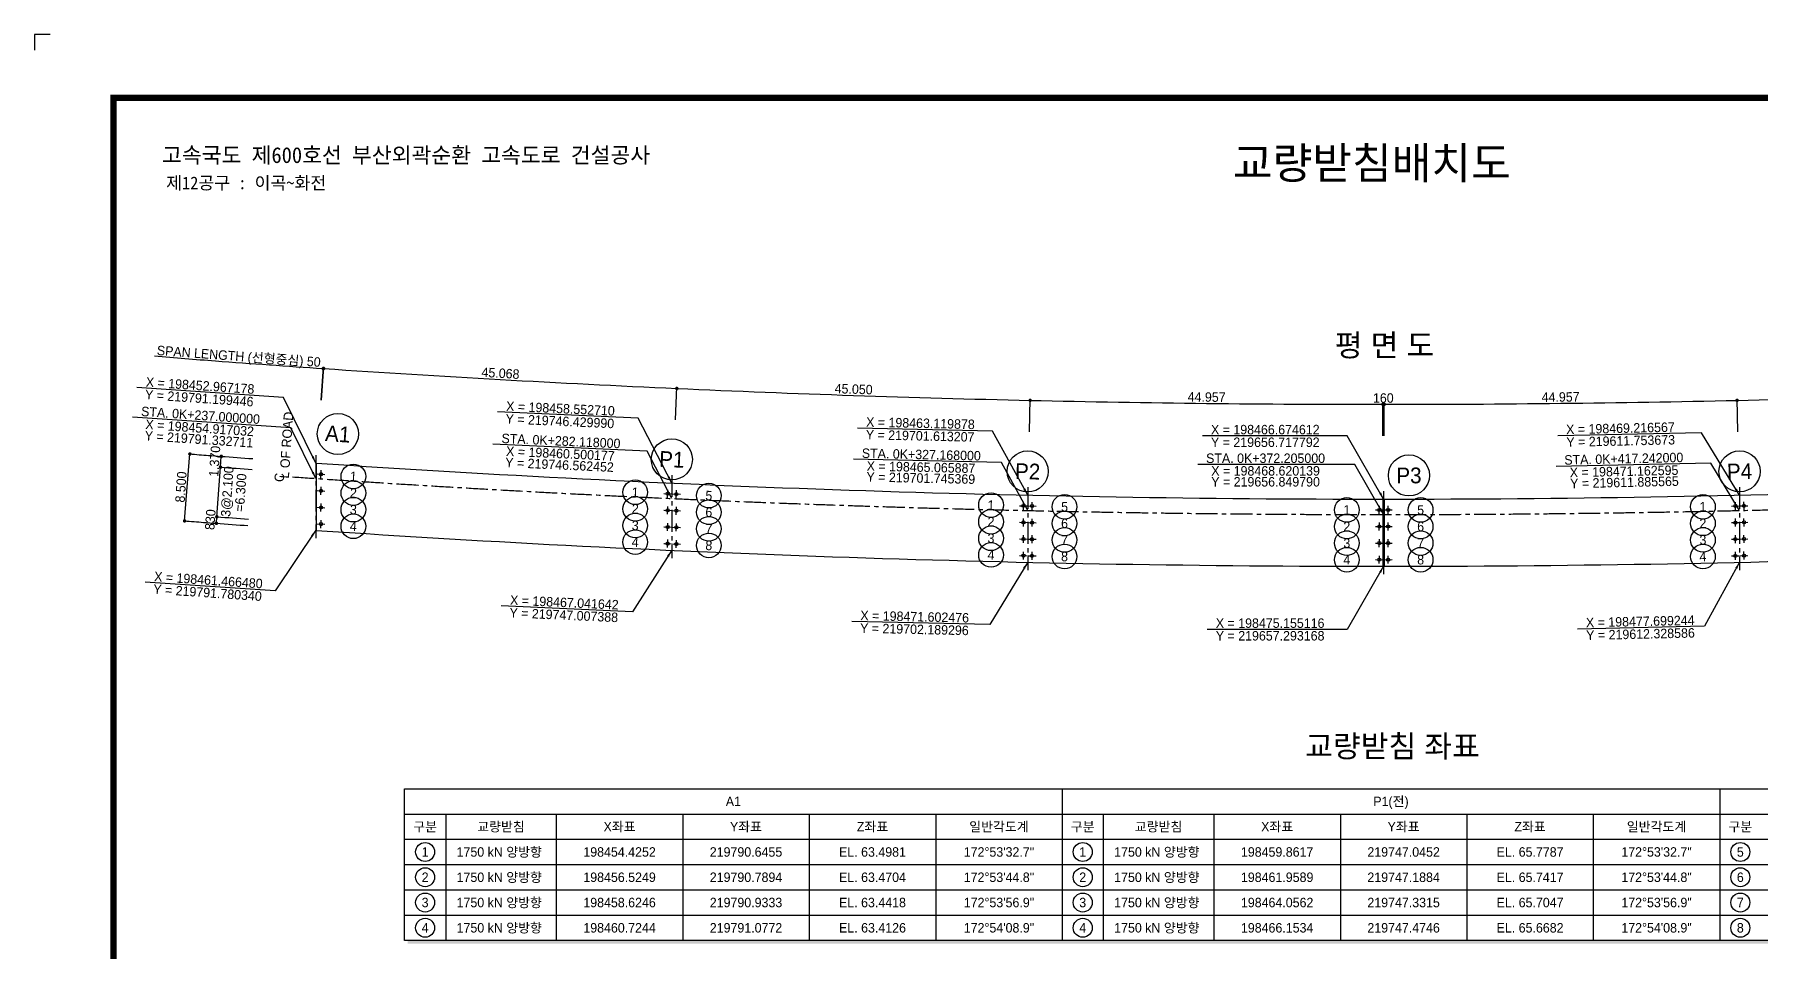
# Model space of a CAD drawing. Header units: feet. Extents: x 0 to 336400, y 0 to 237600.
# Drawn here: x 0 to 218373, y 121511 to 237600 of the extents above; entities that cross this region are included whole.
import ezdxf
from ezdxf.enums import TextEntityAlignment as Align

# ---------------------------------------------------------------- set-up
doc = ezdxf.new("R2010")
doc.units = ezdxf.units.FT
doc.header["$LTSCALE"] = 2200
doc.header["$MEASUREMENT"] = 0
doc.linetypes.add('A-CENTR01', pattern=[2, 1.25, -0.25, 0.25, -0.25])
for name, color, linetype in [('CS-CNTL', 1, 'A-CENTR01'), ('CS-CONC-MAJR', 4, 'CONTINUOUS'), ('CS-DIML', 1, 'CONTINUOUS'), ('CS-DIMT', 3, 'CONTINUOUS'), ('CS-LEAL', 1, 'CONTINUOUS'), ('CS-LEAT', 3, 'CONTINUOUS'), ('CS-SYMB', 3, 'CONTINUOUS'), ('CS-TABL-LIN1', 4, 'CONTINUOUS'), ('CS-TABL-LIN2', 1, 'CONTINUOUS'), ('CS-TABL-TEX2', 3, 'CONTINUOUS'), ('CS-TEXT', 3, 'CONTINUOUS'), ('CX-BORD', 3, 'CONTINUOUS'), ('CX-BORD-LIN1', 4, 'CONTINUOUS'), ('CX-BORD-LIN2', 3, 'CONTINUOUS'), ('CX-BORD-TEX2', 7, 'CONTINUOUS'), ('CX-BORD-TEX3', 6, 'CONTINUOUS'), ('CX-MISC', 2, 'CONTINUOUS'), ('CZ-TEX1', 6, 'CONTINUOUS')]:
    doc.layers.add(name, color=color, linetype=linetype)
doc.styles.add('A_STANDARD', font='')
doc.styles.add('TB_TEXT', font='')
doc.styles.add('TB_WBTXT', font='')
doc.styles.add('TB_WMTXT', font='')
doc.styles.get('A_STANDARD').set_extended_font_data('Dotum')
doc.styles.get('TB_TEXT').set_extended_font_data('DotumChe')
doc.styles.get('TB_WBTXT').set_extended_font_data('Dotum')
doc.styles.get('TB_WMTXT').set_extended_font_data('DotumChe')

# ---------------------------------------------------------------- blocks, each defined once
blk = doc.blocks.new('CXBLKA1')
at = {"layer": 'CX-BORD-LIN1', "const_width": 2}
blk.add_lwpolyline([(796, 0), (0, 0), (0, 554), (796, 554)], close=True, dxfattribs=at)
at = {"layer": 'CX-MISC'}
blk.add_lwpolyline([(-20, 574), (-25, 574), (-25, 569)], dxfattribs=at)
at = {"layer": 'CX-BORD-LIN1', "style": 'TB_TEXT'}
for tag, height, p in [('TR_RNUM5', 3, (285.11, 32.64)), ('TR_RDAT5', 3.5, (317.5, 33)), ('TR_DGN5', 3.5, (451.12, 33)), ('TR_CHK5', 3.5, (491.12, 33)), ('TR_APP5', 3.5, (531.12, 33)), ('TR_RNUM4', 3, (285.11, 26.64)), ('TR_RDAT4', 3.5, (317.5, 27)), ('TR_DGN4', 3.5, (451.12, 27)), ('TR_CHK4', 3.5, (491.12, 27)), ('TR_APP4', 3.5, (531.12, 27)), ('TR_RNUM3', 3, (285.11, 20.64)), ('TR_RDAT3', 3.5, (317.5, 21)), ('TR_DGN3', 3.5, (451.12, 21)), ('TR_CHK3', 3.5, (491.12, 21)), ('TR_APP3', 3.5, (531.12, 21)), ('TR_RDAT2', 3.5, (317.5, 15)), ('TR_DGN2', 3.5, (451.12, 15)), ('TR_CHK2', 3.5, (491.12, 15)), ('TR_APP2', 3.5, (531.12, 15)), ('TR_RNUM2', 3, (285.11, 14.64)), ('TR_RNUM1', 3, (285.11, 8.64)), ('TR_RDAT1', 3.5, (317.5, 9)), ('TR_DGN1', 3.5, (451.12, 9)), ('TR_CHK1', 3.5, (491.12, 9)), ('TR_APP1', 3.5, (531.12, 9))]:
    blk.add_attdef(tag, text='', height=height, dxfattribs=at).set_placement(p, align=Align.MIDDLE_CENTER)
for tag, p in [('TR_RCON5', (342.3, 33)), ('TR_RCON4', (342.3, 27)), ('TR_RCON3', (342.3, 21)), ('TR_RCON2', (342.3, 15)), ('TR_RCON1', (342.3, 9))]:
    blk.add_attdef(tag, text='', height=3.5, dxfattribs=at).set_placement(p, align=Align.MIDDLE_LEFT)
at = {"layer": 'CX-BORD-LIN2', "style": 'TB_TEXT'}
blk.add_attdef('TD_VERSION', text='', height=3, rotation=90, dxfattribs=at).set_placement((800.5, 48.01), align=Align.MIDDLE_CENTER)
at = {"layer": 'CX-BORD-TEX2', "style": 'TB_WMTXT'}
for tag, height, p in [('TB_CNAME', 5, (15.34, 531.83)), ('TB_CSCOP', 4, (16.63, 523.83))]:
    blk.add_attdef(tag, text='', height=height, dxfattribs=at).set_placement(p, align=Align.BOTTOM_LEFT)
at = {"layer": 'CX-BORD-TEX2', "style": 'TB_WBTXT'}
for tag, height, p in [('TB_MTITIL', 10, (398, 533.33)), ('TB_STITL', 7, (398, 518.33))]:
    blk.add_attdef(tag, text='', height=height, dxfattribs=at).set_placement(p, align=Align.MIDDLE_CENTER)
at = {"layer": 'CX-BORD-TEX3', "style": 'TB_TEXT'}
for tag, height, p in [('TD_LNDST', 4.5, (215, 31.5)), ('TD_DSECT', 4.5, (605.5, 31.5)), ('TD_DDIST', 4.5, (654.5, 31.5)), ('TD_DNAME_TOP', 4.5, (755, 27.96)), ('TD_CSECT', 4.5, (605.5, 22.5)), ('TD_CDIST', 4.5, (654.5, 22.5)), ('TD_DNAME_MAIN', 4.5, (755, 21.47)), ('TD_DNAME_BOT', 3, (755, 15.25)), ('TD_CCOMP', 4.5, (215, 13.59)), ('TD_HSCAL', 4.5, (620.88, 13.75)), ('TD_VSCAL', 4.5, (656.86, 13.75)), ('TD_FIELD', 4.5, (180, 5.13)), ('TD_CSTEP', 4.5, (250.74, 5.13)), ('TD_DWGCODE', 4.5, (637, 4.79)), ('TD_DWGNO', 4.5, (755, 5))]:
    blk.add_attdef(tag, text='', height=height, dxfattribs=at).set_placement(p, align=Align.MIDDLE_CENTER)
for tag, height, width, p in [('TD_DCOMP', 4.5, 0.95, (215, 22.59)), ('TD_CNAME', 5, 0.78, (65, 7.6))]:
    blk.add_attdef(tag, text='', height=height, dxfattribs=dict(at, width=width)).set_placement(p, align=Align.MIDDLE_CENTER)

msp = doc.modelspace()

# ---------------------------------------------------------------- linework, layer by layer
at = {"layer": 'CS-CNTL'}
for p, q in [((35591, 184352), (35586, 173829)), ((80636, 181810), (80634, 171300)), ((125659, 180288), (125658, 169785)), ((170692, 179781), (170692, 169281)), ((215725, 180291), (215726, 169788))]:
    msp.add_line(p, q, dxfattribs=at)
msp.add_arc((170632, 2176831), 2000000, 266.04387, 273.955271, dxfattribs=at)
msp.add_arc((170632, 2176831), 2000000, 266.04387, 273.955271, dxfattribs=at)
at = {"layer": 'CS-CONC-MAJR'}
for p, q in [((35640, 183347), (35636, 174828)), ((170612, 178781), (170612, 170281)), ((170772, 178781), (170772, 170281))]:
    msp.add_line(p, q, dxfattribs=at)
for radius, start, end in [(1998050, 266.126057, 269.999425), (1998050, 270.004013, 273.873092), (2006550, 266.142378, 269.999435), (2006550, 270.004003, 273.856736)]:
    msp.add_arc((170632, 2176831), radius, start, end, dxfattribs=at)
at = {"layer": 'CS-DIML'}
for p, q in [((22893, 196284), (22893, 196284)), ((36261, 191323), (36545, 195513)), ((36311, 191320), (36595, 195510)), ((81083, 188797), (81272, 192993)), ((125882, 187285), (125977, 191484)), ((170612, 186781), (170612, 190981)), ((170771, 186781), (170771, 190981)), ((215501, 187287), (215406, 191486)), ((18987, 176023), (19653, 184497)), ((18987, 176023), (19653, 184497)), ((22001, 184317), (22001, 184317)), ((22001, 184317), (22001, 184317)), ((23531, 182830), (23632, 184196)), ((23531, 182830), (23632, 184196)), ((23068, 176547), (23531, 182830)), ((23068, 176547), (23531, 182830)), ((21369, 175841), (21369, 175841)), ((21369, 175841), (21369, 175841)), ((23007, 175719), (23068, 176547)), ((23007, 175719), (23068, 176547))]:
    msp.add_line(p, q, dxfattribs=at)
at = {"layer": 'CS-DIML', "const_width": 220}
for points in [[(36422, 195306, 1), (36641, 195321, 1)], [(36471, 195303, 1), (36691, 195318, 1)], [(36471, 195303, 1), (36691, 195318, 1)], [(81153, 192786, 1), (81373, 192801, 1)], [(81153, 192786, 1), (81373, 192801, 1)], [(125863, 191276, 1), (126082, 191291, 1)], [(125863, 191276, 1), (126082, 191291, 1)], [(170502, 190774, 1), (170722, 190789, 1)], [(170502, 190774, 1), (170722, 190789, 1)], [(170661, 190774, 1), (170881, 190789, 1)], [(170661, 190774, 1), (170881, 190789, 1)], [(215301, 191279, 1), (215520, 191294, 1)], [(215301, 191279, 1), (215520, 191294, 1)], [(19543, 184490, 1), (19763, 184505, 1)], [(19543, 184490, 1), (19763, 184505, 1)], [(23522, 184189, 1), (23742, 184204, 1)], [(23522, 184189, 1), (23742, 184204, 1)], [(23422, 182823, 1), (23641, 182837, 1)], [(23422, 182823, 1), (23641, 182837, 1)], [(23422, 182823, 1), (23641, 182837, 1)], [(23422, 182823, 1), (23641, 182837, 1)], [(18877, 176016, 1), (19097, 176031, 1)], [(18877, 176016, 1), (19097, 176031, 1)], [(22897, 175712, 1), (23117, 175727, 1)], [(22897, 175712, 1), (23117, 175727, 1)], [(22958, 176540, 1), (23178, 176554, 1)], [(22958, 176540, 1), (23178, 176554, 1)], [(22958, 176540, 1), (23178, 176554, 1)], [(22958, 176540, 1), (23178, 176554, 1)]]:
    msp.add_lwpolyline(points, format="xyb", close=True, dxfattribs=at)
at = {"layer": 'CS-DIML'}
for centre, radius, start, end in [((66489, 780710), 586050, 264.977376, 265.733941), ((170632, 2176831), 1986050, 265.733941, 266.128381), ((170632, 2176831), 1986050, 266.128381, 266.129813), ((170632, 2176831), 1986050, 266.129813, 267.420916), ((170632, 2176831), 1986050, 267.420916, 268.711504), ((170632, 2176831), 1986050, 271.291934, 272.582521), ((170632, 2176831), 1986050, 268.711504, 269.999427), ((170632, 2176831), 1986050, 269.999427, 270.001719), ((170632, 2176831), 1986050, 270.001719, 270.004011), ((170632, 2176831), 1986050, 270.004011, 271.291934), ((66489, 780710), 598050, 265.508328, 265.733941), ((66489, 780710), 598050, 265.508328, 265.733941), ((170632, 2176831), 1998050, 265.733941, 265.780848), ((170632, 2176831), 1998050, 265.733941, 265.780848), ((170632, 2176831), 1998050, 265.780848, 265.89544), ((170632, 2176831), 1998050, 265.780848, 265.89544), ((170632, 2176831), 1999420, 265.780848, 265.89544), ((170632, 2176831), 1999420, 265.780848, 265.89544), ((66489, 780710), 606550, 265.508328, 265.733941), ((66489, 780710), 606550, 265.508328, 265.733941), ((170632, 2176831), 2006550, 265.733941, 265.780848), ((170632, 2176831), 2006550, 265.733941, 265.780848), ((170632, 2176831), 2006550, 265.780848, 265.89544), ((170632, 2176831), 2006550, 265.780848, 265.89544), ((170632, 2176831), 2005720, 265.780848, 265.89544), ((170632, 2176831), 2005720, 265.780848, 265.89544)]:
    msp.add_arc(centre, radius, start, end, dxfattribs=at)
at = {"layer": 'CS-LEAL'}
for p, q in [((31522, 191644), (12964, 192900)), ((35591, 183350), (31522, 191644)), ((32439, 187820), (12390, 189176)), ((35590, 181396), (32439, 187820)), ((76381, 189009), (58562, 189812)), ((80635, 180809), (76381, 189009)), ((77523, 184856), (58002, 185736)), ((121221, 187389), (104119, 187774)), ((125659, 179288), (121221, 187389)), ((166073, 186781), (147766, 186781)), ((170692, 178781), (166073, 186781)), ((210927, 187184), (192721, 186774)), ((215725, 179290), (210927, 187184)), ((80635, 178857), (77523, 184856)), ((122337, 183402), (103604, 183823)), ((125659, 177337), (122337, 183402)), ((167039, 183158), (147175, 183158)), ((170692, 176831), (167039, 183158)), ((212071, 183351), (192515, 182910)), ((215725, 177340), (212071, 183351)), ((35587, 174831), (30438, 167161)), ((80634, 172301), (75660, 164517)), ((125658, 170785), (120861, 162891)), ((215726, 170788), (211288, 162686)), ((30438, 167161), (14013, 168273)), ((170692, 170281), (166073, 162281)), ((75660, 164517), (59055, 165265)), ((120861, 162891), (103392, 163284)), ((166073, 162281), (148381, 162281)), ((211288, 162686), (195224, 162324))]:
    msp.add_line(p, q, dxfattribs=at)
for points in [[(35591, 183350), (35335, 184205), (35591, 183350), (35071, 184076)], [(35590, 181396), (35334, 182250), (35590, 181396), (35070, 182121)], [(80635, 180809), (80360, 181658), (80635, 180809), (80100, 181523)], [(80635, 178857), (80360, 179706), (80635, 178857), (80100, 179571)], [(125659, 179288), (125365, 180130), (125659, 179288), (125107, 179989)], [(170692, 178781), (170379, 179617), (170692, 178781), (170125, 179470)], [(215725, 179290), (215393, 180118), (215725, 179290), (215142, 179966)], [(125659, 177337), (125364, 178179), (125659, 177337), (125107, 178038)], [(170692, 176831), (170379, 177667), (170692, 176831), (170125, 177520)], [(215725, 177340), (215393, 178168), (215725, 177340), (215143, 178016)], [(35587, 174831), (34974, 174182), (35587, 174831), (35218, 174019)], [(80634, 172301), (80037, 171638), (80634, 172301), (80284, 171480)], [(125658, 170785), (125076, 170110), (125658, 170785), (125327, 169957)], [(215726, 170788), (215174, 170087), (215726, 170788), (215432, 169946)], [(170692, 170281), (170125, 169593), (170692, 170281), (170379, 169446)]]:
    msp.add_solid(points, dxfattribs=at)
at = {"layer": 'CS-SYMB'}
for p, q in [((35743, 181961), (36741, 181905)), ((36214, 181434), (36270, 182432)), ((35741, 179856), (36740, 179800)), ((36212, 179329), (36269, 180328)), ((79611, 179490), (80609, 179433)), ((80082, 178962), (80138, 179961)), ((80714, 179429), (81714, 179395)), ((81197, 178912), (81231, 179912)), ((35740, 177752), (36738, 177696)), ((36211, 177224), (36267, 178223)), ((79610, 177388), (80609, 177331)), ((80081, 176860), (80138, 177859)), ((80714, 177327), (81713, 177293)), ((81197, 176810), (81230, 177810)), ((124627, 177946), (125627, 177912)), ((125110, 177430), (125144, 178429)), ((125713, 177910), (126713, 177899)), ((126208, 177405), (126219, 178405)), ((169649, 177417), (170648, 177406)), ((170143, 176911), (170154, 177911)), ((170766, 177406), (171766, 177417)), ((171272, 176912), (171261, 177911)), ((214701, 177903), (215701, 177914)), ((215207, 177408), (215196, 178408)), ((215788, 177916), (216788, 177950)), ((216305, 177433), (216271, 178432)), ((35739, 175647), (36737, 175591)), ((36210, 175120), (36266, 176118)), ((79609, 175285), (80608, 175229)), ((80081, 174758), (80137, 175757)), ((80713, 175225), (81713, 175191)), ((81196, 174708), (81230, 175707)), ((124627, 175846), (125626, 175812)), ((125110, 175329), (125143, 176328)), ((125713, 175810), (126713, 175799)), ((126207, 175304), (126219, 176304)), ((169648, 175317), (170648, 175306)), ((170143, 174811), (170154, 175811)), ((170766, 175306), (171766, 175317)), ((171272, 174812), (171260, 175811)), ((214701, 175802), (215701, 175813)), ((215207, 175308), (215196, 176308)), ((215788, 175815), (216788, 175849)), ((216305, 175332), (216271, 176332)), ((79609, 173183), (80607, 173127)), ((80080, 172656), (80136, 173654)), ((80713, 173122), (81712, 173089)), ((81196, 172606), (81229, 173605)), ((124627, 173745), (125626, 173711)), ((125109, 173229), (125143, 174228)), ((125713, 173709), (126713, 173698)), ((126207, 173204), (126218, 174204)), ((169648, 173217), (170648, 173206)), ((170143, 172711), (170154, 173711)), ((170766, 173206), (171766, 173217)), ((171272, 172712), (171260, 173711)), ((214701, 173702), (215701, 173713)), ((215207, 173207), (215196, 174207)), ((215788, 173715), (216788, 173749)), ((216305, 173232), (216271, 174231)), ((124626, 171645), (125626, 171611)), ((125109, 171128), (125143, 172127)), ((125712, 171609), (126712, 171598)), ((126207, 171103), (126218, 172103)), ((169648, 171117), (170648, 171106)), ((170142, 170611), (170154, 171611)), ((170766, 171106), (171766, 171117)), ((171271, 170612), (171260, 171611)), ((214701, 171601), (215701, 171612)), ((215207, 171107), (215196, 172107)), ((215788, 171614), (216788, 171648)), ((216305, 171131), (216271, 172131))]:
    msp.add_line(p, q, dxfattribs=at)
for centre in [(36242, 181933), (36240, 179828), (80110, 179462), (81214, 179412), (36239, 177724), (80109, 177359), (81213, 177310), (125127, 177929), (126213, 177905), (170149, 177411), (171266, 177412), (215201, 177908), (216288, 177933), (36238, 175619), (80109, 175257), (81213, 175208), (125127, 175829), (126213, 175804), (170148, 175311), (171266, 175312), (215201, 175808), (216288, 175832), (80108, 173155), (81212, 173106), (125126, 173728), (126213, 173704), (170148, 173211), (171266, 173212), (215201, 173707), (216288, 173732), (125126, 171628), (126212, 171603), (170148, 171111), (171266, 171112), (215201, 171607), (216288, 171631)]:
    msp.add_circle(centre, 200, dxfattribs=at)
for points in [[(35743, 181961), (35890, 181903), (35743, 181961), (35895, 182003)], [(36214, 181434), (36172, 181586), (36214, 181434), (36272, 181581)], [(36270, 182432), (36212, 182285), (36270, 182432), (36312, 182280)], [(36741, 181905), (36589, 181863), (36741, 181905), (36594, 181963)], [(35741, 179856), (35888, 179798), (35741, 179856), (35894, 179898)], [(36212, 179329), (36171, 179482), (36212, 179329), (36271, 179476)], [(36269, 180328), (36210, 180181), (36269, 180328), (36310, 180175)], [(36740, 179800), (36587, 179759), (36740, 179800), (36593, 179859)], [(79611, 179490), (79758, 179431), (79611, 179490), (79764, 179531)], [(80082, 178962), (80041, 179115), (80082, 178962), (80140, 179109)], [(80138, 179961), (80080, 179814), (80138, 179961), (80180, 179808)], [(80609, 179433), (80457, 179392), (80609, 179433), (80463, 179492)], [(80714, 179429), (80862, 179374), (80714, 179429), (80866, 179474)], [(81231, 179912), (81176, 179763), (81231, 179912), (81276, 179760)], [(81714, 179395), (81562, 179350), (81714, 179395), (81565, 179450)], [(35740, 177752), (35887, 177693), (35740, 177752), (35892, 177793)], [(36211, 177224), (36170, 177377), (36211, 177224), (36269, 177371)], [(36267, 178223), (36209, 178076), (36267, 178223), (36309, 178070)], [(36738, 177696), (36586, 177654), (36738, 177696), (36591, 177754)], [(79610, 177388), (79757, 177329), (79610, 177388), (79763, 177429)], [(80081, 176860), (80040, 177013), (80081, 176860), (80140, 177007)], [(80138, 177859), (80079, 177712), (80138, 177859), (80179, 177706)], [(80609, 177331), (80456, 177290), (80609, 177331), (80462, 177390)], [(80714, 177327), (80862, 177272), (80714, 177327), (80865, 177372)], [(81197, 178912), (81152, 179064), (81197, 178912), (81252, 179060)], [(81197, 176810), (81152, 176962), (81197, 176810), (81252, 176958)], [(81230, 177810), (81175, 177661), (81230, 177810), (81275, 177658)], [(81713, 177293), (81562, 177248), (81713, 177293), (81565, 177348)], [(124627, 177946), (124775, 177891), (124627, 177946), (124779, 177991)], [(125110, 177430), (125065, 177581), (125110, 177430), (125165, 177578)], [(125144, 178429), (125089, 178281), (125144, 178429), (125189, 178277)], [(125627, 177912), (125475, 177868), (125627, 177912), (125478, 177967)], [(125713, 177910), (125863, 177859), (125713, 177910), (125864, 177959)], [(126208, 177405), (126159, 177555), (126208, 177405), (126259, 177554)], [(126219, 178405), (126167, 178255), (126219, 178405), (126267, 178254)], [(126713, 177899), (126563, 177851), (126713, 177899), (126564, 177951)], [(169649, 177417), (169798, 177365), (169649, 177417), (169799, 177465)], [(170143, 176911), (170095, 177062), (170143, 176911), (170195, 177061)], [(170154, 177911), (170102, 177762), (170154, 177911), (170202, 177761)], [(170648, 177406), (170498, 177358), (170648, 177406), (170499, 177458)], [(170766, 177406), (170917, 177358), (170766, 177406), (170916, 177458)], [(171261, 177911), (171212, 177761), (171261, 177911), (171312, 177762)], [(171272, 176912), (171220, 177061), (171272, 176912), (171320, 177062)], [(171766, 177417), (171617, 177365), (171766, 177417), (171616, 177465)], [(214701, 177903), (214852, 177854), (214701, 177903), (214851, 177954)], [(215196, 178408), (215147, 178258), (215196, 178408), (215247, 178259)], [(215207, 177408), (215155, 177558), (215207, 177408), (215255, 177559)], [(215701, 177914), (215552, 177862), (215701, 177914), (215551, 177962)], [(215788, 177916), (215940, 177871), (215788, 177916), (215936, 177971)], [(216271, 178432), (216226, 178281), (216271, 178432), (216326, 178284)], [(216305, 177433), (216250, 177581), (216305, 177433), (216350, 177585)], [(216788, 177950), (216639, 177895), (216788, 177950), (216636, 177995)], [(35739, 175647), (35886, 175589), (35739, 175647), (35891, 175689)], [(36210, 175120), (36168, 175272), (36210, 175120), (36268, 175267)], [(36266, 176118), (36208, 175971), (36266, 176118), (36307, 175966)], [(36737, 175591), (36584, 175549), (36737, 175591), (36590, 175649)], [(79609, 175285), (79756, 175227), (79609, 175285), (79762, 175327)], [(80081, 174758), (80039, 174911), (80081, 174758), (80139, 174905)], [(80137, 175757), (80078, 175610), (80137, 175757), (80178, 175604)], [(80608, 175229), (80455, 175188), (80608, 175229), (80461, 175288)], [(80713, 175225), (80861, 175170), (80713, 175225), (80865, 175269)], [(81196, 174708), (81151, 174860), (81196, 174708), (81251, 174856)], [(81230, 175707), (81175, 175559), (81230, 175707), (81275, 175556)], [(81713, 175191), (81561, 175146), (81713, 175191), (81564, 175246)], [(124627, 175846), (124775, 175791), (124627, 175846), (124778, 175891)], [(125110, 175329), (125065, 175481), (125110, 175329), (125165, 175477)], [(125143, 176328), (125088, 176180), (125143, 176328), (125188, 176177)], [(125626, 175812), (125475, 175767), (125626, 175812), (125478, 175867)], [(125713, 175810), (125862, 175758), (125713, 175810), (125864, 175858)], [(126207, 175304), (126159, 175455), (126207, 175304), (126259, 175454)], [(126219, 176304), (126167, 176155), (126219, 176304), (126267, 176154)], [(126713, 175799), (126562, 175750), (126713, 175799), (126564, 175850)], [(169648, 175317), (169798, 175265), (169648, 175317), (169799, 175365)], [(170143, 174811), (170094, 174962), (170143, 174811), (170194, 174961)], [(170154, 175811), (170102, 175662), (170154, 175811), (170202, 175661)], [(170648, 175306), (170498, 175258), (170648, 175306), (170499, 175358)], [(170766, 175306), (170917, 175258), (170766, 175306), (170916, 175358)], [(171260, 175811), (171212, 175661), (171260, 175811), (171312, 175662)], [(171272, 174812), (171220, 174961), (171272, 174812), (171320, 174962)], [(171766, 175317), (171617, 175265), (171766, 175317), (171615, 175365)], [(214701, 175802), (214852, 175754), (214701, 175802), (214851, 175854)], [(215196, 176308), (215147, 176157), (215196, 176308), (215247, 176158)], [(215207, 175308), (215155, 175457), (215207, 175308), (215255, 175458)], [(215701, 175813), (215552, 175762), (215701, 175813), (215551, 175862)], [(215788, 175815), (215940, 175770), (215788, 175815), (215936, 175870)], [(216271, 176332), (216226, 176180), (216271, 176332), (216326, 176184)], [(216305, 175332), (216250, 175481), (216305, 175332), (216350, 175484)], [(216788, 175849), (216639, 175794), (216788, 175849), (216636, 175894)], [(79609, 173183), (79756, 173125), (79609, 173183), (79761, 173225)], [(80080, 172656), (80038, 172809), (80080, 172656), (80138, 172803)], [(80136, 173654), (80078, 173507), (80136, 173654), (80177, 173502)], [(80607, 173127), (80455, 173086), (80607, 173127), (80460, 173186)], [(80713, 173122), (80861, 173067), (80713, 173122), (80864, 173167)], [(81196, 172606), (81151, 172758), (81196, 172606), (81251, 172754)], [(81229, 173605), (81174, 173457), (81229, 173605), (81274, 173454)], [(81712, 173089), (81561, 173044), (81712, 173089), (81564, 173144)], [(124627, 173745), (124775, 173690), (124627, 173745), (124778, 173790)], [(125109, 173229), (125065, 173380), (125109, 173229), (125164, 173377)], [(125143, 174228), (125088, 174080), (125143, 174228), (125188, 174076)], [(125626, 173711), (125474, 173666), (125626, 173711), (125478, 173766)], [(125713, 173709), (125862, 173658), (125713, 173709), (125863, 173758)], [(126207, 173204), (126159, 173354), (126207, 173204), (126259, 173353)], [(126218, 174204), (126167, 174054), (126218, 174204), (126267, 174053)], [(126713, 173698), (126562, 173650), (126713, 173698), (126563, 173750)], [(169648, 173217), (169798, 173165), (169648, 173217), (169799, 173265)], [(170143, 172711), (170094, 172862), (170143, 172711), (170194, 172861)], [(170154, 173711), (170102, 173562), (170154, 173711), (170202, 173561)], [(170648, 173206), (170498, 173158), (170648, 173206), (170499, 173258)], [(170766, 173206), (170917, 173158), (170766, 173206), (170915, 173258)], [(171260, 173711), (171212, 173561), (171260, 173711), (171312, 173562)], [(171272, 172712), (171220, 172861), (171272, 172712), (171320, 172862)], [(171766, 173217), (171616, 173165), (171766, 173217), (171615, 173265)], [(214701, 173702), (214852, 173653), (214701, 173702), (214851, 173753)], [(215196, 174207), (215147, 174057), (215196, 174207), (215247, 174058)], [(215207, 173207), (215155, 173357), (215207, 173207), (215255, 173358)], [(215701, 173713), (215552, 173661), (215701, 173713), (215551, 173761)], [(215788, 173715), (215940, 173670), (215788, 173715), (215936, 173770)], [(216271, 174231), (216226, 174080), (216271, 174231), (216326, 174083)], [(216305, 173232), (216250, 173380), (216305, 173232), (216350, 173384)], [(216788, 173749), (216639, 173693), (216788, 173749), (216636, 173793)], [(124626, 171645), (124775, 171589), (124626, 171645), (124778, 171689)], [(125109, 171128), (125064, 171280), (125109, 171128), (125164, 171276)], [(125143, 172127), (125088, 171979), (125143, 172127), (125188, 171976)], [(125626, 171611), (125474, 171566), (125626, 171611), (125477, 171666)], [(125712, 171609), (125862, 171557), (125712, 171609), (125863, 171657)], [(126207, 171103), (126159, 171254), (126207, 171103), (126259, 171253)], [(126218, 172103), (126166, 171954), (126218, 172103), (126266, 171953)], [(126712, 171598), (126562, 171549), (126712, 171598), (126563, 171649)], [(169648, 171117), (169798, 171065), (169648, 171117), (169799, 171165)], [(170142, 170611), (170094, 170762), (170142, 170611), (170194, 170761)], [(170154, 171611), (170102, 171462), (170154, 171611), (170202, 171461)], [(170648, 171106), (170498, 171058), (170648, 171106), (170499, 171158)], [(170766, 171106), (170916, 171058), (170766, 171106), (170915, 171158)], [(171260, 171611), (171212, 171461), (171260, 171611), (171312, 171462)], [(171271, 170612), (171220, 170761), (171271, 170612), (171320, 170762)], [(171766, 171117), (171616, 171065), (171766, 171117), (171615, 171165)], [(214701, 171601), (214852, 171553), (214701, 171601), (214851, 171653)], [(215196, 172107), (215147, 171956), (215196, 172107), (215247, 171957)], [(215207, 171107), (215155, 171256), (215207, 171107), (215255, 171257)], [(215701, 171612), (215552, 171561), (215701, 171612), (215551, 171661)], [(215788, 171614), (215940, 171569), (215788, 171614), (215936, 171669)], [(216271, 172131), (216226, 171979), (216271, 172131), (216326, 171983)], [(216305, 171131), (216250, 171280), (216305, 171131), (216350, 171283)], [(216788, 171648), (216639, 171593), (216788, 171648), (216636, 171693)]]:
    msp.add_solid(points, dxfattribs=at)
at = {"layer": 'CS-TABL-LIN1'}
for p, q in [((130021, 142111), (130021, 122911)), ((213221, 142111), (213221, 122911)), ((46821, 138911), (296421, 138911))]:
    msp.add_line(p, q, dxfattribs=at)
msp.add_lwpolyline([(46821, 142111), (296421, 142111), (296421, 122911), (46821, 122911)], close=True, dxfattribs=at)
msp.add_solid([(47221, 122911), (296821, 122911), (47221, 122511), (296821, 122511)], dxfattribs=at)
at = {"layer": 'CS-TABL-LIN2'}
for p, q in [((52021, 138911), (52021, 122911)), ((52021, 138911), (52021, 122911)), ((66021, 138911), (66021, 122911)), ((82021, 138911), (82021, 122911)), ((98021, 138911), (98021, 122911)), ((114021, 138911), (114021, 122911)), ((135221, 138911), (135221, 122911)), ((149221, 138911), (149221, 122911)), ((165221, 138911), (165221, 122911)), ((181221, 138911), (181221, 122911)), ((197221, 138911), (197221, 122911)), ((46821, 135711), (296421, 135711)), ((46821, 132511), (296421, 132511)), ((46821, 129311), (296421, 129311)), ((46821, 126111), (296421, 126111))]:
    msp.add_line(p, q, dxfattribs=at)
for centre in [(49421, 134111), (132621, 134111), (215821, 134111), (49421, 130911), (132621, 130911), (215821, 130911), (49421, 127711), (132621, 127711), (215821, 127711), (49421, 124511), (132621, 124511), (215821, 124511)]:
    msp.add_circle(centre, 1200, dxfattribs=at)
at = {"layer": 'CS-TEXT'}
for centre, radius in [((38381, 187028), 2600), ((80636, 183810), 2600), ((125659, 182288), 2600), ((173892, 181782), 2600), ((215724, 182291), 2600), ((40343, 181655), 1560), ((40341, 179551), 1560), ((76004, 179647), 1560), ((76004, 177544), 1560), ((85320, 179227), 1560), ((121018, 178022), 1560), ((130322, 177812), 1560), ((211092, 177816), 1560), ((40338, 175342), 1560), ((40340, 177446), 1560), ((76003, 175442), 1560), ((85319, 177125), 1560), ((121018, 175921), 1560), ((130322, 175712), 1560), ((166039, 177411), 1560), ((175376, 177412), 1560), ((211092, 175715), 1560), ((76002, 173340), 1560), ((85319, 175023), 1560), ((121017, 173821), 1560), ((130322, 173611), 1560), ((166038, 175311), 1560), ((166038, 173211), 1560), ((175376, 175312), 1560), ((175376, 173212), 1560), ((211092, 173615), 1560), ((85318, 172921), 1560), ((121017, 171720), 1560), ((130321, 171511), 1560), ((166038, 171111), 1560), ((175376, 171112), 1560), ((211092, 171514), 1560)]:
    msp.add_circle(centre, radius, dxfattribs=at)

# ---------------------------------------------------------------- block references
at = {"layer": 'CX-BORD'}
ref = msp.add_blockref('CXBLKA1', (10000, 8000), dxfattribs=dict(at, xscale=400, yscale=400, zscale=400))
ref.add_attrib('TB_MTITIL', '교량받침배치도', dxfattribs={"layer": 'CX-BORD-TEX2', "height": 4000, "style": 'TB_WBTXT'}).set_placement((169200, 221331), align=Align.MIDDLE_CENTER)
ref.add_attrib('TB_CNAME', '고속국도 제600호선 부산외곽순환 고속도로 건설공사', dxfattribs={"layer": 'CX-BORD-TEX2', "height": 2000, "style": 'TB_WMTXT'}).set_placement((16138, 220733), align=Align.BOTTOM_LEFT)
ref.add_attrib('TB_CSCOP', '제12공구 : 이곡~화전', dxfattribs={"layer": 'CX-BORD-TEX2', "height": 1600, "style": 'TB_WMTXT'}).set_placement((16654, 217533), align=Align.BOTTOM_LEFT)

# ---------------------------------------------------------------- texts
at = {"layer": 'CS-DIMT', "style": 'A_STANDARD'}
for s, rotation, p in [('SPAN LENGTH (선형중심) 50', 355.81984, (25803, 196270)), ('45.068', 356.77537, (58926, 194126)), ('45.050', 358.06621, (103620, 192112)), ('44.957', 359.35546, (148293, 191107)), ('160', 360.00057, (170652, 190981)), ('44.957', 360.64797, (193090, 191108)), ('1.370', 446.12462, (23382, 183528)), ('1.370', 446.12462, (23382, 183528)), ('8.500', 446.12462, (19120, 180276)), ('8.500', 446.12462, (19120, 180276)), ('3@2.100', 446.12462, (24983, 179703)), ('=6.300', 446.12462, (26666, 179561)), ('830', 446.12462, (22837, 176148)), ('830', 446.12462, (22837, 176148))]:
    msp.add_text(s, height=1200, rotation=rotation, dxfattribs=at).set_placement(p, align=Align.CENTER)
at = {"layer": 'CS-LEAT', "style": 'A_STANDARD'}
for s, rotation, p in [('Y = 219791.199446', 356.12838, (20804, 190966)), ('X = 198452.967178', 356.12838, (20913, 192562)), ('STA. 0K+237.000000', 356.12838, (20965, 188797)), ('X = 198458.552710', 357.42092, (66517, 189654)), ('X = 198454.917032', 356.12838, (20857, 187200)), ('Y = 219746.429990', 357.42092, (66445, 188055)), ('X = 198463.119878', 358.7115, (112075, 187795)), ('X = 198466.674612', 0.00172, (155719, 186981)), ('X = 198469.216567', 1.29193, (200667, 187153)), ('Y = 219791.332711', 356.12838, (20764, 185769)), ('STA. 0K+282.118000', 357.42092, (66584, 185549)), ('Y = 219701.613207', 358.7115, (112039, 186196)), ('Y = 219656.717792', 360.00172, (155719, 185381)), ('Y = 219611.753673', 361.29193, (200703, 185553)), ('Y = 219746.562452', 357.42092, (66402, 182530)), ('X = 198460.500177', 357.42092, (66512, 183951)), ('STA. 0K+327.168000', 358.7115, (112187, 183830)), ('X = 198465.065887', 358.7115, (112151, 182231)), ('STA. 0K+372.205000', 360.00172, (155756, 183358)), ('STA. 0K+417.242000', 361.29193, (201090, 183304)), ('Y = 219701.745369', 358.7115, (112126, 180852)), ('Y = 219656.849790', 360.00172, (155756, 180375)), ('X = 198468.620139', 360.00172, (155756, 181758)), ('X = 198471.162595', 361.29193, (201126, 181704)), ('Y = 219611.885565', 361.29193, (201177, 180309)), ('X = 198461.466480', 356.12838, (21961, 167935)), ('Y = 219791.780340', 356.12838, (21853, 166339)), ('X = 198467.041642', 357.42092, (67009, 165107)), ('Y = 219747.007388', 357.42092, (66937, 163508)), ('X = 198471.602476', 358.7115, (111348, 163305)), ('X = 198477.699244', 1.29193, (203170, 162703)), ('Y = 219702.189296', 358.7115, (111312, 161706)), ('Y = 219657.293168', 360.00172, (156334, 160881)), ('X = 198475.155116', 0.00172, (156334, 162481)), ('Y = 219612.328586', 361.29193, (203206, 161103))]:
    msp.add_text(s, height=1200, rotation=rotation, dxfattribs=at).set_placement(p, align=Align.CENTER)
at = {"layer": 'CS-TABL-TEX2', "style": 'A_STANDARD'}
for s, p in [('A1', (88421, 140511)), ('P1(전)', (171621, 140511)), ('구분', (49421, 137311)), ('교량받침', (59021, 137311)), ('X좌표', (74021, 137311)), ('Y좌표', (90021, 137311)), ('Z좌표', (106021, 137311)), ('일반각도계', (122021, 137311)), ('구분', (132621, 137311)), ('교량받침', (142221, 137311)), ('X좌표', (157221, 137311)), ('Y좌표', (173221, 137311)), ('Z좌표', (189221, 137311)), ('일반각도계', (205221, 137311)), ('구분', (215821, 137311)), ('1', (49421, 134111)), ('1750 kN 양방향 ', (59021, 134111)), ('198454.4252', (74021, 134111)), ('219790.6455', (90021, 134111)), ('EL. 63.4981', (106021, 134111)), ('172°53\'32.7"', (122021, 134111)), ('1', (132621, 134111)), ('1750 kN 양방향 ', (142221, 134111)), ('198459.8617', (157221, 134111)), ('219747.0452', (173221, 134111)), ('EL. 65.7787', (189221, 134111)), ('172°53\'32.7"', (205221, 134111)), ('5', (215821, 134111)), ('2', (49421, 130911)), ('1750 kN 양방향 ', (59021, 130911)), ('198456.5249', (74021, 130911)), ('219790.7894', (90021, 130911)), ('EL. 63.4704', (106021, 130911)), ('172°53\'44.8"', (122021, 130911)), ('2', (132621, 130911)), ('1750 kN 양방향 ', (142221, 130911)), ('198461.9589', (157221, 130911)), ('219747.1884', (173221, 130911)), ('EL. 65.7417', (189221, 130911)), ('172°53\'44.8"', (205221, 130911)), ('6', (215821, 130911)), ('3', (49421, 127711)), ('1750 kN 양방향 ', (59021, 127711)), ('198458.6246', (74021, 127711)), ('219790.9333', (90021, 127711)), ('EL. 63.4418', (106021, 127711)), ('172°53\'56.9"', (122021, 127711)), ('3', (132621, 127711)), ('1750 kN 양방향 ', (142221, 127711)), ('198464.0562', (157221, 127711)), ('219747.3315', (173221, 127711)), ('EL. 65.7047', (189221, 127711)), ('172°53\'56.9"', (205221, 127711)), ('7', (215821, 127711)), ('4', (49421, 124511)), ('1750 kN 양방향 ', (59021, 124511)), ('198460.7244', (74021, 124511)), ('219791.0772', (90021, 124511)), ('EL. 63.4126', (106021, 124511)), ('172°54\'08.9"', (122021, 124511)), ('4', (132621, 124511)), ('1750 kN 양방향 ', (142221, 124511)), ('198466.1534', (157221, 124511)), ('219747.4746', (173221, 124511)), ('EL. 65.6682', (189221, 124511)), ('172°54\'08.9"', (205221, 124511)), ('8', (215821, 124511))]:
    msp.add_text(s, height=1200, dxfattribs=at).set_placement(p, align=Align.MIDDLE_CENTER)
at = {"layer": 'CS-TEXT', "style": 'A_STANDARD'}
for s, p in [('L OF ROAD', (32180, 181363)), ('C', (31536, 180915))]:
    msp.add_text(s, height=1200, rotation=86.12462, dxfattribs=at).set_placement(p)
for s, height, rotation, p in [('A1', 2000, 356.12838, (38313, 186030)), ('P1', 2000, 357.42092, (80591, 182811)), ('1', 1200, 356.12838, (40302, 181057)), ('P2', 2000, 358.7115, (125636, 181288)), ('P3', 2000, 360.00172, (173892, 180782)), ('P4', 2000, 361.29193, (215747, 181291)), ('2', 1200, 356.12838, (40301, 178952)), ('1', 1200, 357.42092, (75977, 179047)), ('5', 1200, 357.42092, (85293, 178628)), ('3', 1200, 356.12838, (40299, 176848)), ('2', 1200, 357.42092, (75977, 176945)), ('6', 1200, 357.42092, (85292, 176525)), ('1', 1200, 358.7115, (121004, 177422)), ('5', 1200, 358.7115, (130309, 177213)), ('1', 1200, 360.00172, (166039, 176811)), ('5', 1200, 360.00172, (175376, 176812)), ('1', 1200, 361.29193, (211106, 177216)), ('4', 1200, 356.12838, (40298, 174743)), ('3', 1200, 357.42092, (75976, 174843)), ('7', 1200, 357.42092, (85292, 174423)), ('2', 1200, 358.7115, (121004, 175321)), ('6', 1200, 358.7115, (130308, 175112)), ('2', 1200, 360.00172, (166038, 174711)), ('6', 1200, 360.00172, (175376, 174712)), ('2', 1200, 361.29193, (211106, 175115)), ('4', 1200, 357.42092, (75975, 172741)), ('8', 1200, 357.42092, (85291, 172321)), ('3', 1200, 358.7115, (121004, 173221)), ('7', 1200, 358.7115, (130308, 173012)), ('3', 1200, 360.00172, (166038, 172611)), ('7', 1200, 360.00172, (175376, 172612)), ('3', 1200, 361.29193, (211106, 173015)), ('4', 1200, 358.7115, (121004, 171120)), ('8', 1200, 358.7115, (130308, 170911)), ('4', 1200, 360.00172, (166038, 170511)), ('8', 1200, 360.00172, (175376, 170512)), ('4', 1200, 361.29193, (211106, 170914))]:
    msp.add_text(s, height=height, rotation=rotation, dxfattribs=at).set_placement(p, align=Align.CENTER)
at = {"layer": 'CZ-TEX1', "style": 'A_STANDARD'}
for s, p in [('평 면 도', (170807, 196863)), ('교량받침 좌표', (171821, 146111))]:
    msp.add_text(s, height=2800, dxfattribs=at).set_placement(p, align=Align.CENTER)

doc.saveas('drawing.dxf')
